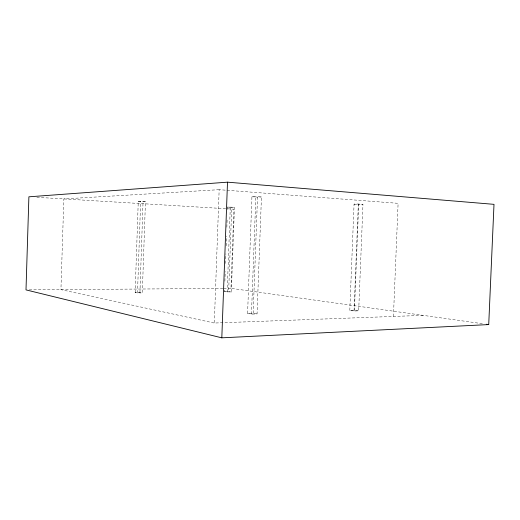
<?xml version="1.0" encoding="UTF-8"?>
<svg xmlns="http://www.w3.org/2000/svg" width="520" height="520" viewBox="0 0 520 520"><rect width="100%" height="100%" fill="white"/><g stroke="black" fill="none" stroke-linecap="round" stroke-linejoin="round"><path stroke-width="0.39" stroke-dasharray="2.6 1.95" d="M135.148 292.597L138.255 201.519L140.634 201.422L145.444 201.721L142.311 292.981L135.148 292.597L142.311 292.981M137.501 293.033L140.634 201.422M139.939 292.552L143.046 201.819L145.444 201.721M423.072 315.354L214.311 323.037L219.154 189.683L398.099 203.327L393.438 316.446M227.513 209.469L227.597 207.051L234.448 207.246L231.328 292.026L224.504 291.675L224.562 290.062M224.887 281.197L225.244 271.525M225.537 263.464L225.888 253.792M226.187 245.739L226.538 236.067M226.863 227.201L227.188 218.335M227.181 292.071L230.302 206.993M231.328 292.026L228.644 291.629L231.738 207.311L234.448 207.246M482.32 323.687L230.964 288.34L233.877 209.196L36.836 197.294M247.592 313.385L251.933 196.736L255.853 196.567L261.45 196.976L257.069 313.931L251.466 314.106L247.592 313.385L253.175 313.222L257.069 313.931M251.466 314.106L255.853 196.567M253.175 313.222L257.517 197.139L261.45 196.976M349.804 310.375L354.062 204.113L358.325 204.016L362.966 204.347L358.676 310.863L354.029 311.006L349.804 310.375L354.438 310.239L358.676 310.863M354.029 311.006L358.325 204.016M354.438 310.239L358.69 204.444L362.966 204.347M219.154 189.683L63.837 198.926L60.931 289.627L214.311 323.037M224.504 291.675L228.644 291.629M29.25 289.868L222.872 288.405M223.678 288.399L230.964 288.34M138.255 201.519L143.046 201.819M227.597 207.051L231.738 207.311M251.933 196.736L257.517 197.139M354.062 204.113L358.69 204.444"/><path stroke-width="0.78" d="M221.812 337.831L227.5 182.169L494 204.341L488.722 324.584L221.812 337.831L26 289.894L28.893 196.814L227.5 182.169M486.324 324.246L488.722 324.584"/></g></svg>
